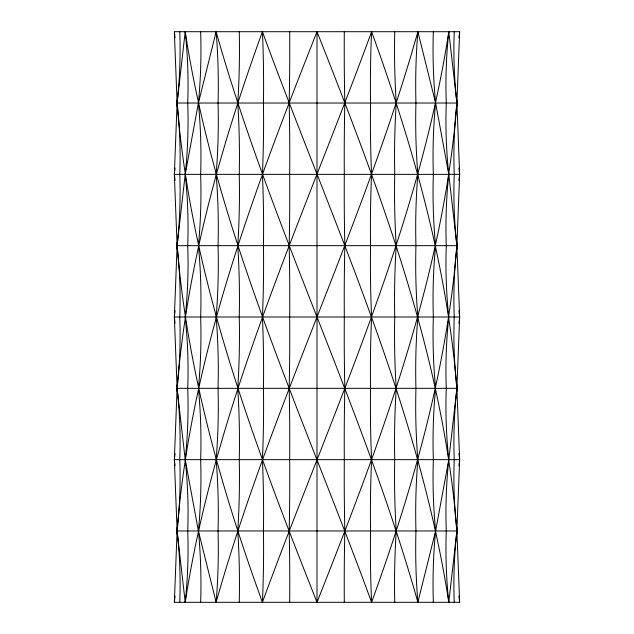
<?xml version="1.0" encoding="UTF-8"?>
<svg xmlns="http://www.w3.org/2000/svg" width="634" height="634" viewBox="0 0 634 634"><rect width="100%" height="100%" fill="white"/><g stroke="black" fill="none" stroke-linecap="round" stroke-linejoin="round"><path stroke-width="0.95" d="M179.763 602.3A466.275 457.312 -90 0 0 177.108 530.975L174.35 459.65L177.092 388.325A466.275 457.312 90 0 0 179.763 317A466.275 457.312 -90 0 0 177.108 245.675L174.35 174.35L177.092 103.025A466.275 457.312 90 0 0 179.763 31.7M175.047 323.221A466.275 466.275 0 0 0 174.374 317L177.092 245.675A466.275 457.312 90 0 0 179.763 174.35A466.275 457.312 -90 0 0 177.108 103.025L174.35 31.7L459.65 31.7L456.908 103.025A466.275 457.312 90 0 0 454.237 174.35A466.275 457.312 -90 0 0 456.892 245.675L459.65 317L456.908 388.325A466.275 457.312 90 0 0 454.237 459.65A466.275 457.312 -90 0 0 456.892 530.975L459.65 602.3L174.35 602.3L177.092 530.975A466.275 457.312 90 0 0 179.763 459.65A466.275 457.312 -90 0 0 177.108 388.325L174.35 317A466.275 466.275 0 0 0 175.047 310.779M454.237 602.3A466.275 457.312 90 0 1 456.892 530.975L459.65 459.65L456.908 388.325A466.275 457.312 -90 0 1 454.237 317A466.275 457.312 90 0 1 456.892 245.675L459.65 174.35L456.908 103.025A466.275 457.312 -90 0 1 454.237 31.7M177.203 106.599A466.275 466.275 0 0 0 177.076 103.025L185.207 31.7C215.774 230.919 302.973 414.581 371.587 602.3C413.376 487.197 447.041 368.172 456.908 245.675A466.275 466.275 0 0 1 456.797 242.101M177.203 249.249A466.275 466.275 0 0 0 177.076 245.675L185.207 174.35L198.394 103.025L216.131 31.7C270.805 226.259 363.195 407.741 417.869 602.3L435.606 530.975L448.793 459.65L456.908 388.325A466.275 466.275 0 0 1 456.797 384.751M177.203 391.899A466.275 466.275 0 0 0 177.076 388.325C186.967 265.836 220.616 146.803 262.413 31.7C331.027 219.419 418.226 403.081 448.793 602.3L456.908 530.975A466.275 466.275 0 0 1 456.797 527.401M177.203 534.549A466.275 466.275 0 0 0 177.076 530.975C190.715 357.053 253.434 192.506 317 31.7C380.558 192.506 443.301 357.053 456.908 530.975A466.275 466.275 0 0 0 456.797 534.549M456.797 99.451A466.275 466.275 0 0 0 456.924 103.025C443.285 276.947 380.566 441.494 317 602.3C253.441 441.494 190.699 276.947 177.092 103.025A466.275 466.275 0 0 0 177.203 99.451M177.203 527.401A466.275 466.275 0 0 1 177.076 530.975L185.207 602.3C215.774 403.081 302.973 219.419 371.587 31.7C413.376 146.803 447.041 265.828 456.908 388.325A466.275 466.275 0 0 0 456.797 391.899M456.797 106.599A466.275 466.275 0 0 1 456.924 103.025L448.793 31.7C418.226 230.919 331.027 414.581 262.413 602.3C220.624 487.197 186.959 368.172 177.092 245.675A466.275 466.275 0 0 0 177.203 242.101M177.203 384.751A466.275 466.275 0 0 1 177.076 388.325L185.207 459.65L198.394 530.975L216.131 602.3C270.805 407.741 363.195 226.259 417.869 31.7L435.606 103.025L448.793 174.35L456.908 245.675A466.275 466.275 0 0 0 456.797 249.249M177.092 103.025L456.908 103.025M175.047 168.129A466.275 466.275 0 0 1 174.374 174.35L459.65 174.35A466.275 466.275 0 0 1 458.953 168.129M177.092 245.675L456.908 245.675M174.35 317L459.65 317A466.275 466.275 0 0 1 458.953 310.779M177.092 388.325L456.908 388.325M175.047 453.429A466.275 466.275 0 0 1 174.374 459.65L459.65 459.65A466.275 466.275 0 0 1 458.953 453.429M177.092 530.975L456.908 530.975M317 31.7L317 602.3M185.231 602.3A466.275 430.779 90 0 0 187.727 530.975A466.275 430.779 -90 0 0 185.231 459.65A466.275 430.779 90 0 0 187.727 388.325A466.275 430.779 -90 0 0 185.231 317A466.275 430.779 90 0 0 187.727 245.675A466.275 430.779 -90 0 0 185.231 174.35A466.275 430.779 90 0 0 187.727 103.025A466.275 430.779 -90 0 0 185.231 31.7M216.146 602.3A466.275 329.704 90 0 0 218.056 530.975A466.275 329.704 -90 0 0 216.146 459.65A466.275 329.704 90 0 0 218.056 388.325A466.275 329.704 -90 0 0 216.146 317A466.275 329.704 90 0 0 218.056 245.675A466.275 329.704 -90 0 0 216.146 174.35A466.275 329.704 90 0 0 218.056 103.025A466.275 329.704 -90 0 0 216.146 31.7M200.661 602.3A466.275 387.691 90 0 0 198.41 530.975A466.275 387.691 -90 0 0 200.661 459.65A466.275 387.691 90 0 0 198.41 388.325A466.275 387.691 -90 0 0 200.661 317A466.275 387.691 90 0 0 198.41 245.675A466.275 387.691 -90 0 0 200.661 174.35A466.275 387.691 90 0 0 198.41 103.025A466.275 387.691 90 0 0 200.661 31.7M289.706 602.3A466.275 90.963 -90 0 0 289.175 530.975A466.275 90.963 90 0 0 289.698 459.65A466.275 90.963 -90 0 0 289.175 388.325A466.275 90.963 90 0 0 289.698 317A466.275 90.963 -90 0 0 289.175 245.675A466.275 90.963 90 0 0 289.698 174.35A466.275 90.963 -90 0 0 289.175 103.025A466.275 90.963 90 0 0 289.698 31.7M371.579 602.3A466.275 178.439 -90 0 1 370.549 530.975A466.275 178.431 90 0 1 371.579 459.65A466.275 178.439 -90 0 1 370.549 388.325A466.275 178.431 90 0 1 371.579 317A466.275 178.439 -90 0 1 370.549 245.675A466.275 178.439 90 0 1 371.579 174.35A466.275 178.439 -90 0 1 370.549 103.025A466.275 178.439 90 0 1 371.579 31.7M344.294 602.3A466.275 90.963 90 0 1 344.825 530.975A466.275 90.963 -90 0 1 344.302 459.65A466.275 90.963 90 0 1 344.825 388.325A466.275 90.963 -90 0 1 344.302 317A466.275 90.963 -90 0 1 344.825 245.675A466.275 90.963 -90 0 1 344.302 174.35A466.275 90.963 90 0 1 344.825 103.025A466.275 90.963 -90 0 1 344.302 31.7M448.769 602.3A466.275 430.779 -90 0 1 446.273 530.975A466.275 430.779 90 0 1 448.769 459.65A466.275 430.779 -90 0 1 446.273 388.325A466.275 430.779 90 0 1 448.769 317A466.275 430.779 90 0 1 446.273 245.675A466.275 430.779 90 0 1 448.769 174.35A466.275 430.779 -90 0 1 446.273 103.025A466.275 430.779 90 0 1 448.769 31.7M433.339 602.3A466.275 387.691 -90 0 1 435.59 530.975A466.275 387.691 -90 0 1 433.339 459.65A466.275 387.691 -90 0 1 435.59 388.325A466.275 387.691 -90 0 1 433.339 317A466.275 387.691 -90 0 1 435.59 245.675A466.275 387.691 -90 0 1 433.339 174.35A466.275 387.691 -90 0 1 435.59 103.025A466.275 387.691 -90 0 1 433.339 31.7M459.626 602.3A466.275 466.275 0 0 1 458.953 596.079M417.854 31.7A466.275 329.704 -90 0 0 415.944 103.025A466.275 329.704 90 0 0 417.854 174.35A466.275 329.704 90 0 0 415.944 245.675A466.275 329.704 -90 0 0 417.854 317A466.275 329.704 -90 0 0 415.944 388.325A466.275 329.704 90 0 0 417.854 459.65A466.275 329.704 90 0 0 415.944 530.975A466.275 329.704 -90 0 0 417.854 602.3M262.421 31.7A466.275 178.439 90 0 1 263.451 103.025A466.275 178.431 -90 0 1 262.421 174.35A466.275 178.439 90 0 1 263.451 245.675A466.275 178.431 -90 0 1 262.421 317A466.275 178.439 90 0 1 263.451 388.325A466.275 178.431 -90 0 1 262.421 459.65A466.275 178.439 90 0 1 263.451 530.975A466.275 178.431 -90 0 1 262.421 602.3M174.374 31.7A466.275 466.275 0 0 1 175.047 37.921M458.953 37.921A466.275 466.275 0 0 1 459.626 31.7M394.736 31.7A466.275 259.044 90 0 0 396.242 103.025A466.275 259.044 90 0 0 394.736 174.35A466.275 259.044 -90 0 0 396.242 245.675A466.275 259.044 90 0 0 394.736 317A466.275 259.044 -90 0 0 396.242 388.325A466.275 259.044 90 0 0 394.736 459.65A466.275 259.044 -90 0 0 396.242 530.975A466.275 259.044 90 0 0 394.736 602.3M239.264 31.7A466.275 259.044 90 0 1 237.758 103.025A466.275 259.044 90 0 1 239.264 174.35A466.275 259.044 -90 0 1 237.758 245.675A466.275 259.044 90 0 1 239.264 317A466.275 259.044 -90 0 1 237.758 388.325A466.275 259.044 90 0 1 239.264 459.65A466.275 259.044 -90 0 1 237.758 530.975A466.275 259.044 90 0 1 239.264 602.3M458.953 180.571A466.275 466.275 0 0 1 459.626 174.35M174.374 174.35A466.275 466.275 0 0 1 175.047 180.571M458.953 323.221A466.275 466.275 0 0 1 459.626 317M458.953 465.871A466.275 466.275 0 0 1 459.626 459.65M174.374 459.65A466.275 466.275 0 0 1 175.047 465.871M175.047 596.079A466.275 466.275 0 0 1 174.374 602.3"/></g></svg>
